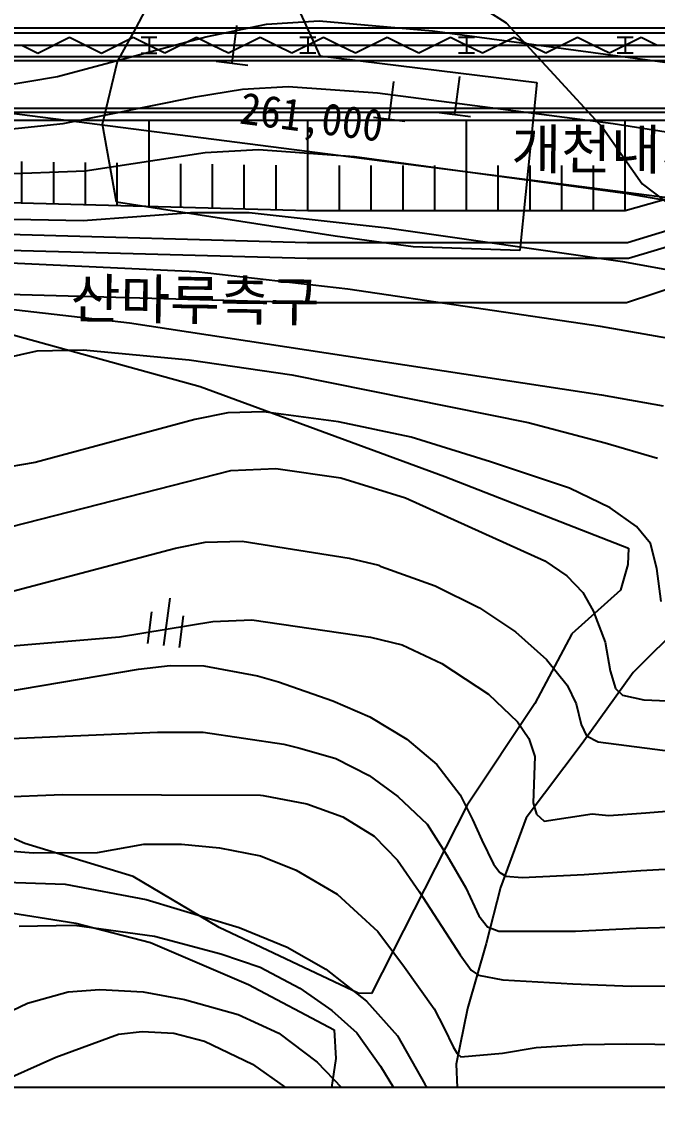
# Model space of a CAD drawing. Header units: millimetres. Extents: x 17638 to 18434, y 1103 to 1809.
# Drawn here: x 18061.6 to 18101.6, y 1400.1 to 1469.4 of the extents above; entities that cross this region are included whole.
import ezdxf
from ezdxf.xclip import XClip

# ---------------------------------------------------------------- set-up
doc = ezdxf.new("R2010")
doc.units = ezdxf.units.MM
doc.header["$LTSCALE"] = 10
doc.header["$MEASUREMENT"] = 0
doc.header["$XCLIPFRAME"] = 2
doc.layers.add('TX-PAPR', color=2, linetype='Continuous', plot=False)
doc.layers.add('TZ-BASE', color=253, linetype='Continuous')
doc.styles.add('HANA', font='GulimChe.ttf')

# ---------------------------------------------------------------- blocks, each defined once
blk = doc.blocks.new('JD-CDFDG5GDCH4')
at = {"layer": 'TZ-BASE'}
for p, q in [((280, -5.761, -393.01), (700, -59.731, -393.01)), ((349.177, -8.305, -222.519), (350.551, -5.661, -222.519)), ((369.676, -6.154, -225.405), (372.492, -7.953, -225.405)), ((359.103, -6.383, -222.519), (360.751, -10.025, -222.519)), ((445.721, -8.3, -393.01), (280, -8.3, -393.01)), ((348.011, -10.386, -222.519), (349.177, -8.305, -222.519)), ((353.576, -8.83, -223.01), (357.391, -8.037, -223.01)), ((355.229, -10.499, -221.243), (355.535, -8.118, -221.243)), ((357.391, -8.037, -223.01), (360.725, -7.818, -223.01)), ((360.725, -7.818, -223.01), (367.856, -8.454, -223.01)), ((372.492, -7.953, -225.405), (375.511, -11.216, -225.405)), ((445.721, -8.6, -393.01), (280, -8.6, -393.01)), ((343, -9.854, -393.01), (345, -8.854, -393.01)), ((344.242, -11.326, -223.01), (353.576, -8.83, -223.01)), ((345, -8.854, -393.01), (346, -9.354, -393.01)), ((347, -9.854, -393.01), (349, -8.854, -393.01)), ((349, -8.854, -393.01), (350, -9.354, -393.01)), ((349.5, -8.854, -393.01), (350.5, -8.854, -393.01)), ((350, -8.854, -393.01), (350, -9.854, -393.01)), ((351, -9.853, -393.01), (353, -8.853, -393.01)), ((353, -8.853, -393.01), (354, -9.353, -393.01)), ((355, -9.853, -393.01), (357, -8.853, -393.01)), ((357, -8.853, -393.01), (358, -9.353, -393.01)), ((359, -9.853, -393.01), (361, -8.852, -393.01)), ((359.5, -8.852, -393.01), (360.5, -8.852, -393.01)), ((360, -8.852, -393.01), (360, -9.852, -393.01)), ((361, -8.852, -393.01), (362, -9.352, -393.01)), ((363, -9.852, -393.01), (365, -8.852, -393.01)), ((365, -8.852, -393.01), (366, -9.352, -393.01)), ((367, -9.852, -393.01), (369, -8.851, -393.01)), ((367.856, -8.454, -223.01), (382.483, -10.439, -223.01)), ((369, -8.851, -393.01), (370, -9.351, -393.01)), ((369.5, -8.851, -393.01), (370.5, -8.851, -393.01)), ((370, -8.851, -393.01), (370, -9.851, -393.01)), ((371, -9.851, -393.01), (373, -8.851, -393.01)), ((373, -8.851, -393.01), (374, -9.351, -393.01)), ((375, -9.851, -393.01), (377, -8.85, -393.01)), ((377, -8.85, -393.01), (378, -9.35, -393.01)), ((379, -9.85, -393.01), (381, -8.85, -393.01)), ((379.5, -8.85, -393.01), (380.5, -8.85, -393.01)), ((380, -8.85, -393.01), (380, -9.85, -393.01)), ((381, -8.85, -393.01), (382, -9.35, -393.01)), ((342, -9.355, -393.01), (343, -9.854, -393.01)), ((346, -9.354, -393.01), (347, -9.854, -393.01)), ((350, -9.354, -393.01), (351, -9.853, -393.01)), ((354, -9.353, -393.01), (355, -9.853, -393.01)), ((358, -9.353, -393.01), (359, -9.853, -393.01)), ((362, -9.352, -393.01), (363, -9.852, -393.01)), ((366, -9.352, -393.01), (367, -9.852, -393.01)), ((370, -9.351, -393.01), (371, -9.851, -393.01)), ((374, -9.351, -393.01), (375, -9.851, -393.01)), ((378, -9.35, -393.01), (379, -9.85, -393.01)), ((400, -10.1, -393.01), (280, -10.1, -393.01)), ((400, -10.35, -393.01), (280, -10.35, -393.01)), ((347.066, -14.332, -222.519), (348.011, -10.386, -222.519)), ((349.5, -9.854, -393.01), (350.5, -9.854, -393.01)), ((354.237, -10.371, -221.243), (356.221, -10.626, -221.243)), ((359.5, -9.852, -393.01), (360.5, -9.852, -393.01)), ((360.751, -10.025, -222.519), (374.437, -11.721, -222.519)), ((369.5, -9.851, -393.01), (370.5, -9.851, -393.01)), ((379.5, -9.85, -393.01), (380.5, -9.85, -393.01)), ((339.213, -12.182, -223.01), (344.242, -11.326, -223.01)), ((365.126, -14.019, -220.615), (365.432, -11.638, -220.615)), ((369.269, -13.722, -220.791), (369.575, -11.342, -220.791)), ((374.437, -11.721, -222.519), (373.356, -22.284, -222.519)), ((375.511, -11.216, -225.405), (378.597, -14.568, -225.405)), ((352.931, -12.615, -222.01), (355.886, -12.137, -222.01)), ((355.886, -12.137, -222.01), (358.768, -11.97, -222.01)), ((358.768, -11.97, -222.01), (364.395, -12.36, -222.01)), ((364.395, -12.36, -222.01), (379.233, -14.29, -222.01)), ((344.593, -14.298, -222.01), (352.931, -12.615, -222.01)), ((400, -13.35, -393.01), (280, -13.35, -393.01)), ((400, -13.6, -393.01), (280, -13.6, -393.01)), ((368.277, -13.595, -220.791), (370.261, -13.85, -220.791)), ((400, -14.1, -393.01), (280, -14.1, -393.01)), ((339.063, -14.877, -222.01), (344.593, -14.298, -222.01)), ((347.955, -19.244, -222.519), (347.066, -14.332, -222.519)), ((350, -19.505, -393.01), (350, -14.1, -393.01)), ((360, -19.78, -393.01), (360, -14.1, -393.01)), ((364.135, -13.891, -220.615), (366.118, -14.146, -220.615)), ((370, -19.78, -393.01), (370, -14.1, -393.01)), ((379.233, -14.29, -222.01), (384.188, -15.076, -222.01)), ((380, -19.78, -393.01), (380, -14.1, -393.01)), ((380, -19.78, -393.01), (400, -14.1, -393.01)), ((378.597, -14.568, -225.405), (381.058, -18.101, -225.405)), ((353.544, -16.144, -221.01), (345.979, -17.286, -221.01)), ((356.903, -15.953, -221.01), (353.544, -16.144, -221.01)), ((362.936, -16.386, -221.01), (356.903, -15.953, -221.01)), ((380.142, -18.718, -221.01), (362.936, -16.386, -221.01)), ((380.137, -21.78, -393.01), (398.106, -16.293, -393.01)), ((345.979, -17.286, -221.01), (338.914, -17.572, -221.01)), ((342, -19.286, -393.01), (342, -16.693, -393.01)), ((344, -19.341, -393.01), (344, -16.72, -393.01)), ((346, -19.396, -393.01), (346, -16.748, -393.01)), ((348, -19.45, -393.01), (348, -16.775, -393.01)), ((352, -19.56, -393.01), (352, -16.83, -393.01)), ((354, -19.615, -393.01), (354, -16.858, -393.01)), ((356, -19.67, -393.01), (356, -16.885, -393.01)), ((358, -19.725, -393.01), (358, -16.913, -393.01)), ((362, -19.78, -393.01), (362, -16.94, -393.01)), ((364, -19.78, -393.01), (364, -16.94, -393.01)), ((366, -19.78, -393.01), (366, -16.94, -393.01)), ((368, -19.78, -393.01), (368, -16.94, -393.01)), ((372, -19.78, -393.01), (372, -16.94, -393.01)), ((374, -19.78, -393.01), (374, -16.94, -393.01)), ((376, -19.78, -393.01), (376, -16.94, -393.01)), ((378, -19.78, -393.01), (378, -16.94, -393.01)), ((380.206, -22.78, -393.01), (398.411, -17.297, -393.01)), ((380.081, -25.56, -393.01), (400.862, -18.67, -393.01)), ((380.081, -25.56, -393.01), (400.862, -18.67, -393.01)), ((381.058, -18.101, -225.405), (382.623, -19.264, -225.405)), ((339.972, -19.23, -393.01), (360, -19.78, -393.01)), ((361.729, -21.392, -222.519), (347.955, -19.244, -222.519)), ((384.294, -19.441, -221.01), (380.142, -18.718, -221.01)), ((345.859, -20.403, -220.01), (352.613, -19.902, -220.01)), ((352.613, -19.902, -220.01), (356.3, -19.907, -220.01)), ((356.3, -19.907, -220.01), (365.009, -20.853, -220.01)), ((360, -19.78, -393.01), (380, -19.78, -393.01)), ((338.765, -20.267, -220.01), (345.859, -20.403, -220.01)), ((339.703, -21.223, -393.01), (359.973, -21.78, -393.01)), ((366.634, -22.051, -222.519), (361.729, -21.392, -222.519)), ((365.009, -20.853, -220.01), (379.818, -22.976, -220.01)), ((359.973, -21.78, -393.01), (380.137, -21.78, -393.01)), ((373.356, -22.284, -222.519), (366.634, -22.051, -222.519)), ((339.569, -22.22, -393.01), (359.959, -22.78, -393.01)), ((359.959, -22.78, -393.01), (380.206, -22.78, -393.01)), ((352.961, -23.637, -219.01), (338.615, -22.962, -219.01)), ((379.818, -22.976, -220.01), (384.048, -23.743, -220.01)), ((362.515, -24.728, -219.01), (352.961, -23.637, -219.01)), ((378.45, -27.076, -219.01), (362.515, -24.728, -219.01)), ((333.232, -25.334, -211.348), (353.228, -30.856, -211.348)), ((339.837, -25.007, -393.01), (359.986, -25.56, -393.01)), ((339.837, -25.007, -393.01), (359.986, -25.56, -393.01)), ((359.986, -25.56, -393.01), (380.081, -25.56, -393.01)), ((359.986, -25.56, -393.01), (380.081, -25.56, -393.01)), ((338.466, -25.657, -218.01), (348.778, -26.849, -218.01)), ((348.778, -26.849, -218.01), (378.506, -31.388, -218.01)), ((383.11, -27.887, -219.01), (378.45, -27.076, -219.01)), ((340.906, -29.063, -217.01), (342.957, -28.602, -217.01)), ((342.957, -28.602, -217.01), (345.86, -28.553, -217.01)), ((345.86, -28.553, -217.01), (352.54, -29.17, -217.01)), ((352.54, -29.17, -217.01), (358.997, -30.12, -217.01)), ((358.997, -30.12, -217.01), (373.881, -33.119, -217.01)), ((353.228, -30.856, -211.348), (368.63, -36.523, -211.348)), ((378.506, -31.388, -218.01), (382.386, -32.068, -218.01)), ((354.962, -32.513, -216.01), (352.895, -32.923, -216.01)), ((357.213, -32.442, -216.01), (354.962, -32.513, -216.01)), ((361.941, -33.074, -216.01), (357.213, -32.442, -216.01)), ((352.895, -32.923, -216.01), (342.838, -35.634, -216.01)), ((366.52, -34.043, -216.01), (361.941, -33.074, -216.01)), ((373.881, -33.119, -217.01), (378.725, -34.405, -217.01)), ((371.511, -35.59, -216.01), (366.52, -34.043, -216.01)), ((378.725, -34.405, -217.01), (382.04, -35.374, -217.01)), ((342.838, -35.634, -216.01), (326.392, -38.409, -216.01)), ((376.487, -37.255, -216.01), (371.511, -35.59, -216.01)), ((335.542, -41.159, -215.01), (355.157, -36.144, -215.01)), ((355.157, -36.144, -215.01), (357.997, -36.026, -215.01)), ((357.997, -36.026, -215.01), (362.086, -36.611, -215.01)), ((362.086, -36.611, -215.01), (366.15, -37.858, -215.01)), ((368.63, -36.523, -211.348), (380.199, -41.024, -211.348)), ((379.045, -38.489, -216.01), (376.487, -37.255, -216.01)), ((366.15, -37.858, -215.01), (374.935, -41.822, -215.01)), ((380.704, -39.668, -216.01), (379.045, -38.489, -216.01)), ((381.591, -40.747, -216.01), (380.704, -39.668, -216.01)), ((351.678, -41.024, -214.01), (353.547, -40.658, -214.01)), ((353.547, -40.658, -214.01), (355.876, -40.602, -214.01)), ((355.876, -40.602, -214.01), (362.618, -41.665, -214.01)), ((381.994, -42.307, -216.01), (381.591, -40.747, -216.01)), ((341.261, -43.778, -214.01), (351.678, -41.024, -214.01)), ((380.199, -41.024, -211.348), (380.156, -42.051, -211.348)), ((362.618, -41.665, -214.01), (364.478, -42.109, -214.01)), ((364.478, -42.109, -214.01), (364.631, -42.181, -214.01)), ((364.631, -42.181, -214.01), (368.032, -43.409, -214.01)), ((374.935, -41.822, -215.01), (376.32, -42.785, -215.01)), ((380.156, -42.051, -211.348), (379.697, -43.688, -211.348)), ((376.32, -42.785, -215.01), (377.334, -43.82, -215.01)), ((382.269, -44.394, -216.01), (381.994, -42.307, -216.01)), ((368.032, -43.409, -214.01), (370.811, -44.792, -214.01)), ((351.306, -44.18, -215.078), (350.923, -47.156, -215.078)), ((379.697, -43.688, -211.348), (376.638, -46.422, -211.348)), ((377.334, -43.82, -215.01), (377.968, -44.988, -215.01)), ((385.092, -44.266, -84.575), (380.505, -48.865, -84.575)), ((370.811, -44.792, -214.01), (373.093, -46.292, -214.01)), ((377.968, -44.988, -215.01), (378.741, -46.958, -215.01)), ((348.141, -46.613, -213.01), (354.022, -45.652, -213.01)), ((349.931, -47.028, -215.078), (350.186, -45.045, -215.078)), ((351.915, -47.283, -215.078), (352.17, -45.3, -215.078)), ((354.022, -45.652, -213.01), (356.475, -45.543, -213.01)), ((356.475, -45.543, -213.01), (363.959, -46.644, -213.01)), ((373.093, -46.292, -214.01), (375.04, -48.051, -214.01)), ((331.988, -47.963, -213.01), (348.141, -46.613, -213.01)), ((363.959, -46.644, -213.01), (365.956, -47.118, -213.01)), ((376.638, -46.422, -211.348), (374.309, -50.823, -211.348)), ((378.741, -46.958, -215.01), (379.054, -48.748, -215.01)), ((365.956, -47.118, -213.01), (368.446, -48.294, -213.01)), ((349.347, -48.661, -212.01), (351.325, -48.411, -212.01)), ((351.325, -48.411, -212.01), (353.46, -48.451, -212.01)), ((353.46, -48.451, -212.01), (356.841, -49.082, -212.01)), ((368.446, -48.294, -213.01), (371.391, -50.233, -213.01)), ((375.04, -48.051, -214.01), (376.341, -49.666, -214.01)), ((340.797, -50.107, -212.01), (349.347, -48.661, -212.01)), ((356.841, -49.082, -212.01), (358.157, -49.458, -212.01)), ((380.505, -48.865, -84.575), (377.292, -53.325, -84.575)), ((379.054, -48.748, -215.01), (379.392, -49.877, -215.01)), ((358.157, -49.458, -212.01), (361.572, -50.651, -212.01)), ((376.341, -49.666, -214.01), (376.916, -50.826, -214.01)), ((371.391, -50.233, -213.01), (373.205, -51.969, -213.01)), ((379.392, -49.877, -215.01), (379.821, -50.294, -215.01)), ((379.821, -50.294, -215.01), (381.172, -50.589, -215.01)), ((361.572, -50.651, -212.01), (363.907, -51.655, -212.01)), ((374.309, -50.823, -211.348), (370.033, -57.222, -211.348)), ((376.916, -50.826, -214.01), (377.231, -52.134, -214.01)), ((381.172, -50.589, -215.01), (385.797, -50.76, -215.01)), ((363.907, -51.655, -212.01), (366.235, -53.053, -212.01)), ((328.424, -53.595, -211.01), (350.534, -52.617, -211.01)), ((350.534, -52.617, -211.01), (353.408, -52.611, -211.01)), ((353.408, -52.611, -211.01), (358.494, -53.37, -211.01)), ((373.205, -51.969, -213.01), (373.932, -53.021, -213.01)), ((377.231, -52.134, -214.01), (377.563, -52.84, -214.01)), ((366.235, -53.053, -212.01), (368.139, -54.661, -212.01)), ((377.292, -53.325, -84.575), (373.765, -58.013, -84.575)), ((373.932, -53.021, -213.01), (374.298, -54.151, -213.01)), ((377.563, -52.84, -214.01), (378.297, -53.236, -214.01)), ((378.297, -53.236, -214.01), (384.293, -54.007, -214.01)), ((358.494, -53.37, -211.01), (359.511, -53.623, -211.01)), ((359.511, -53.623, -211.01), (361.766, -54.282, -211.01)), ((361.766, -54.282, -211.01), (363.873, -55.345, -211.01)), ((368.139, -54.661, -212.01), (369.61, -56.566, -212.01)), ((374.298, -54.151, -213.01), (374.208, -57.067, -213.01)), ((363.873, -55.345, -211.01), (365.681, -56.676, -211.01)), ((342.176, -59.635, -211.348), (333.776, -55.955, -211.348)), ((334.316, -56.959, -210.01), (344.556, -56.545, -210.01)), ((344.556, -56.545, -210.01), (357.019, -56.583, -210.01)), ((357.019, -56.583, -210.01), (357.201, -56.598, -210.01)), ((357.201, -56.598, -210.01), (359.948, -57.127, -210.01)), ((365.681, -56.676, -211.01), (367.526, -58.409, -211.01)), ((369.61, -56.566, -212.01), (370.379, -58.116, -212.01)), ((359.948, -57.127, -210.01), (362.218, -57.947, -210.01)), ((370.033, -57.222, -211.348), (364.017, -69.068, -211.348)), ((374.208, -57.067, -213.01), (374.4, -57.778, -213.01)), ((381.295, -57.688, -213.01), (387.975, -57.199, -213.01)), ((362.218, -57.947, -210.01), (364.173, -59.166, -210.01)), ((370.379, -58.116, -212.01), (370.959, -59.422, -212.01)), ((373.765, -58.013, -84.575), (372.151, -62.408, -84.575)), ((374.4, -57.778, -213.01), (374.902, -58.214, -213.01)), ((374.902, -58.214, -213.01), (377.908, -57.754, -213.01)), ((377.908, -57.754, -213.01), (378.968, -57.858, -213.01)), ((378.968, -57.858, -213.01), (381.295, -57.688, -213.01)), ((367.526, -58.409, -211.01), (368.769, -60.372, -211.01)), ((364.173, -59.166, -210.01), (365.651, -60.675, -210.01)), ((370.959, -59.422, -212.01), (371.69, -60.923, -212.01)), ((334.569, -59.581, -209.01), (342.708, -60.213, -209.01)), ((349.003, -61.714, -211.348), (342.176, -59.635, -211.348)), ((342.708, -60.213, -209.01), (346.746, -60.195, -209.01)), ((346.746, -60.195, -209.01), (349.679, -59.68, -209.01)), ((349.679, -59.68, -209.01), (352.054, -59.675, -209.01)), ((352.054, -59.675, -209.01), (354.446, -59.895, -209.01)), ((354.446, -59.895, -209.01), (357.02, -60.401, -209.01)), ((357.02, -60.401, -209.01), (359.279, -61.307, -209.01)), ((365.651, -60.675, -210.01), (367.024, -62.654, -210.01)), ((368.769, -60.372, -211.01), (369.958, -62.416, -211.01)), ((371.69, -60.923, -212.01), (372.105, -61.46, -212.01)), ((359.279, -61.307, -209.01), (361.855, -62.826, -209.01)), ((372.105, -61.46, -212.01), (372.472, -61.683, -212.01)), ((373.516, -61.773, -212.01), (377.413, -61.571, -212.01)), ((377.413, -61.571, -212.01), (380.99, -61.328, -212.01)), ((380.99, -61.328, -212.01), (385.867, -61.058, -212.01)), ((338.346, -61.973, -208.01), (344.709, -62.18, -208.01)), ((344.709, -62.18, -208.01), (349.813, -63.158, -208.01)), ((354.418, -64.919, -211.348), (349.003, -61.714, -211.348)), ((372.472, -61.683, -212.01), (373.516, -61.773, -212.01)), ((361.855, -62.826, -209.01), (364.413, -65.178, -209.01)), ((367.024, -62.654, -210.01), (369.592, -66.635, -210.01)), ((369.958, -62.416, -211.01), (370.786, -64.193, -211.01)), ((372.151, -62.408, -84.575), (371.236, -65.921, -84.575)), ((335.315, -63.038, -206.557), (345.398, -64.639, -206.557)), ((349.813, -63.158, -208.01), (355.676, -64.926, -208.01)), ((370.786, -64.193, -211.01), (371.314, -64.877, -211.01)), ((341.819, -64.84, -207.01), (345.303, -64.782, -207.01)), ((345.303, -64.782, -207.01), (350.34, -65.465, -207.01)), ((345.398, -64.639, -206.557), (350.093, -65.863, -206.557)), ((363.184, -69.055, -211.348), (354.418, -64.919, -211.348)), ((355.676, -64.926, -208.01), (358.7, -66.149, -208.01)), ((371.314, -64.877, -211.01), (372.027, -65.145, -211.01)), ((376.865, -65.151, -211.01), (380.684, -64.968, -211.01)), ((380.684, -64.968, -211.01), (384.876, -64.846, -211.01)), ((350.34, -65.465, -207.01), (354.532, -66.571, -207.01)), ((364.413, -65.178, -209.01), (366.104, -67.418, -209.01)), ((372.027, -65.145, -211.01), (373.786, -65.151, -211.01)), ((373.786, -65.151, -211.01), (376.865, -65.151, -211.01)), ((350.093, -65.863, -206.557), (356.273, -68.514, -206.557)), ((358.7, -66.149, -208.01), (361.145, -67.54, -208.01)), ((371.236, -65.921, -84.575), (370.066, -70.029, -84.575)), ((354.532, -66.571, -207.01), (357.006, -67.41, -207.01)), ((369.592, -66.635, -210.01), (370.303, -67.606, -210.01)), ((357.006, -67.41, -207.01), (359.494, -68.733, -207.01)), ((361.145, -67.54, -208.01), (363.691, -69.549, -208.01)), ((366.104, -67.418, -209.01), (367.968, -70.032, -209.01)), ((370.303, -67.606, -210.01), (370.746, -67.927, -210.01)), ((356.273, -68.514, -206.557), (361.665, -71.358, -206.557)), ((370.746, -67.927, -210.01), (372.293, -68.213, -210.01)), ((372.293, -68.213, -210.01), (376.702, -68.472, -210.01)), ((376.702, -68.472, -210.01), (380.379, -68.607, -210.01)), ((342.348, -69.686, -206.01), (344.918, -68.966, -206.01)), ((344.918, -68.966, -206.01), (346.893, -68.818, -206.01)), ((346.893, -68.818, -206.01), (349.633, -68.97, -206.01)), ((349.633, -68.97, -206.01), (352.229, -69.454, -206.01)), ((359.494, -68.733, -207.01), (361.52, -70.146, -207.01)), ((364.017, -69.068, -211.348), (363.184, -69.055, -211.348)), ((380.379, -68.607, -210.01), (384.12, -68.596, -210.01)), ((336.606, -72.403, -206.01), (342.348, -69.686, -206.01)), ((352.229, -69.454, -206.01), (355.62, -70.391, -206.01)), ((363.691, -69.549, -208.01), (365.659, -71.742, -208.01)), ((355.62, -70.391, -206.01), (358.176, -71.572, -206.01)), ((361.52, -70.146, -207.01), (363.095, -71.552, -207.01)), ((367.968, -70.032, -209.01), (368.602, -71.257, -209.01)), ((370.066, -70.029, -84.575), (369.35, -73.534, -84.575)), ((368.602, -71.257, -209.01), (369.156, -72.428, -209.01)), ((344.129, -73.086, -205.01), (348.069, -71.638, -205.01)), ((348.069, -71.638, -205.01), (349.562, -71.468, -205.01)), ((349.562, -71.468, -205.01), (351.555, -71.574, -205.01)), ((351.555, -71.574, -205.01), (353.497, -72.074, -205.01)), ((358.176, -71.572, -206.01), (360.602, -73.388, -206.01)), ((361.665, -71.358, -206.557), (361.776, -73.165, -206.557)), ((363.095, -71.552, -207.01), (364.581, -73.649, -207.01)), ((365.659, -71.742, -208.01), (367.379, -74.792, -208.01)), ((353.497, -72.074, -205.01), (356.522, -73.516, -205.01)), ((369.156, -72.428, -209.01), (369.409, -72.856, -209.01)), ((372.272, -72.828, -209.01), (374.383, -72.484, -209.01)), ((374.383, -72.484, -209.01), (377.312, -72.289, -209.01)), ((377.312, -72.289, -209.01), (380.074, -72.247, -209.01)), ((380.074, -72.247, -209.01), (384.259, -72.29, -209.01)), ((338.758, -75.48, -205.01), (344.129, -73.086, -205.01)), ((360.602, -73.388, -206.01), (362.323, -75.214, -206.01)), ((361.776, -73.165, -206.557), (361.18, -77.166, -206.557)), ((369.409, -72.856, -209.01), (369.646, -73.063, -209.01)), ((369.646, -73.063, -209.01), (372.272, -72.828, -209.01)), ((356.522, -73.516, -205.01), (358.911, -75.227, -205.01)), ((364.581, -73.649, -207.01), (365.949, -75.881, -207.01)), ((369.35, -73.534, -84.575), (369.451, -75.657, -84.575)), ((367.379, -74.792, -208.01), (368.222, -75.95, -208.01))]:
    blk.add_line(p, q, dxfattribs=at)
at = {"layer": 'TZ-BASE', "ltscale": 0.2}
blk.add_line((280, -9.362, -393.01), (400.441, -9.348, -393.01), dxfattribs=at)
at = {"layer": 'TZ-BASE', "style": 'HANA'}
for s, height, rotation, p in [('261,000', 2, 352.67756, (355.637, -14.286, -393.01)), ('개천내기3.0', 2.5, 359.7997, (372.819, -17.156, -393.01)), ('산마루측구', 2.5, 359.27676, (345.045, -26.549, -393.01))]:
    blk.add_text(s, height=height, rotation=rotation, dxfattribs=at).set_placement(p)

msp = doc.modelspace()

# ---------------------------------------------------------------- linework, layer by layer
at = {"layer": 'TX-PAPR', "elevation": 393.01, "flags": 128}
msp.add_lwpolyline([(17721.109, 1552.283), (18419.599, 1552.283), (18419.599, 1402.283), (17718.088, 1402.283), (17721.109, 1552.283)], dxfattribs=at)

# ---------------------------------------------------------------- block references
at = {"layer": 'TZ-BASE'}
ref = msp.add_blockref('JD-CDFDG5GDCH4', (17719.599, 1477.283, 393.01), dxfattribs=at)
XClip(ref).set_block_clipping_path([(1.5103084745, 75), (700, 75), (700, -75), (-1.5103084745, -75)])

doc.saveas('drawing.dxf')
